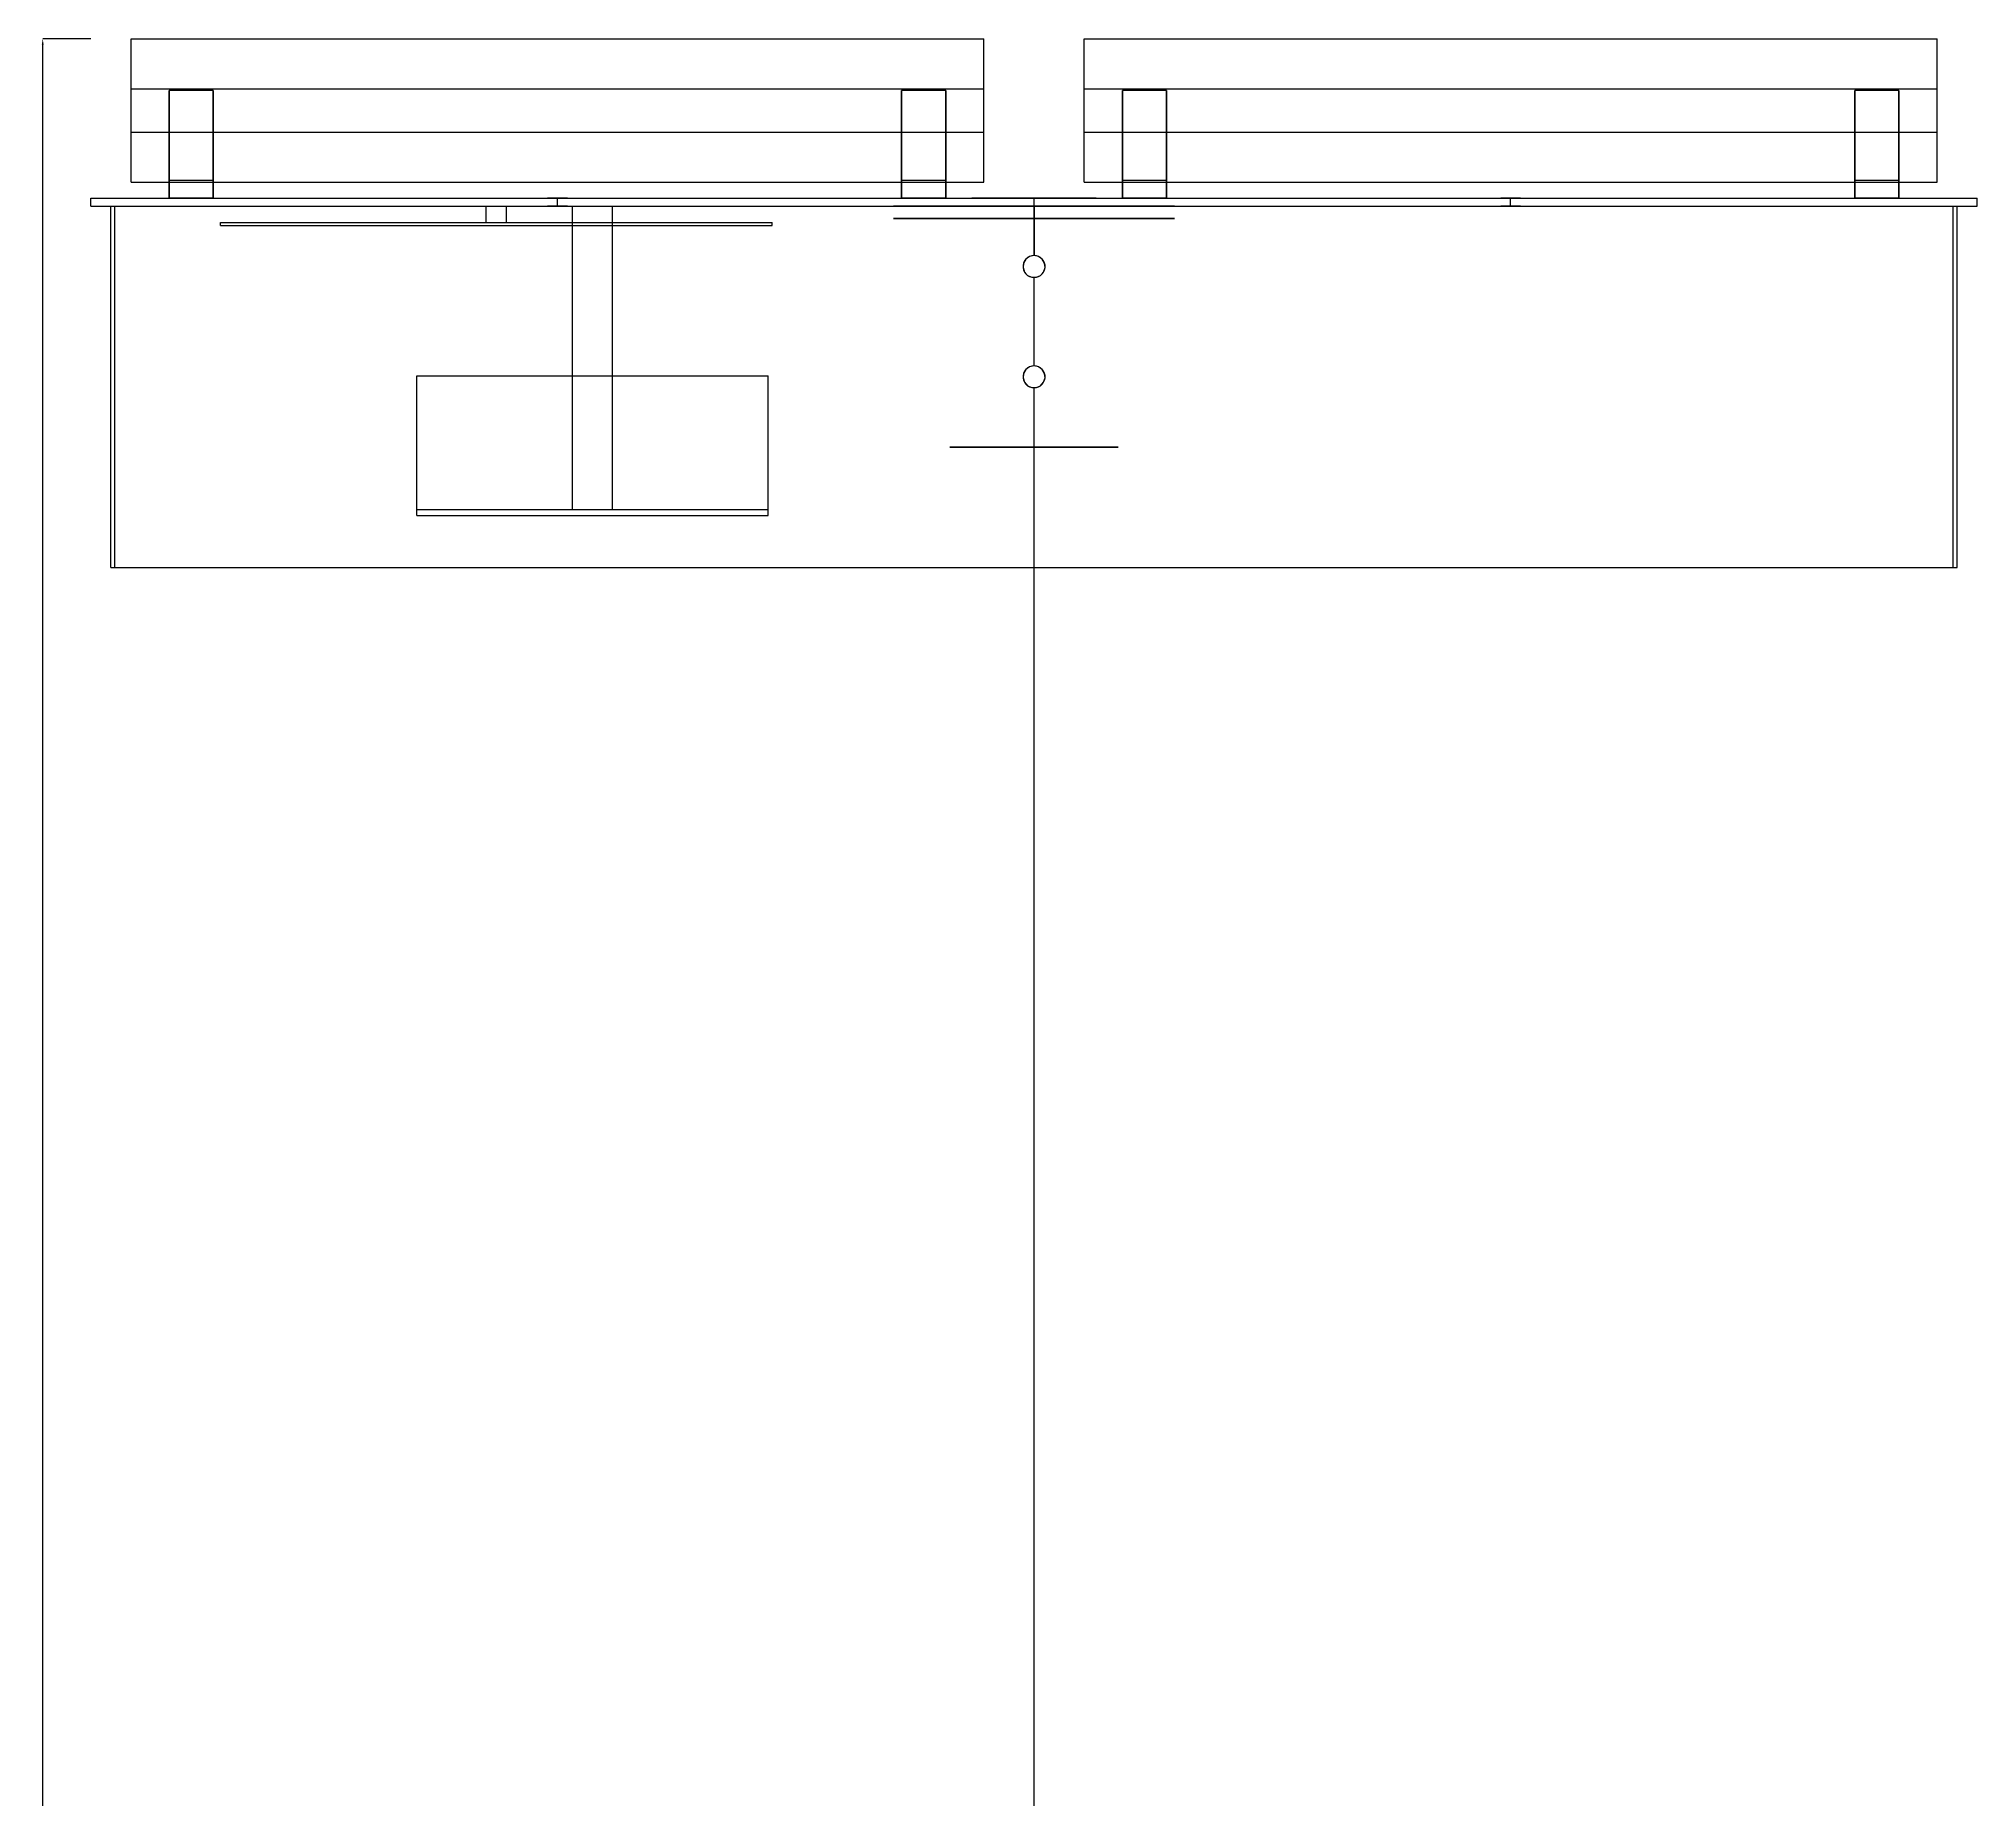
# Model space of a CAD drawing. Header units: millimetres. Extents: x -26 to 1760, y -7122 to 6996.
# Drawn here: x 794 to 1760, y 6118 to 6996 of the extents above; entities that cross this region are included whole.
import ezdxf

# ---------------------------------------------------------------- set-up
doc = ezdxf.new("R2010")
doc.units = ezdxf.units.MM
doc.layers.add('DIMENSIONS', color=7, linetype='Continuous')
doc.layers.add('YZ', color=7, linetype='Continuous')
doc.dimstyles.get("Standard").update_dxf_attribs({"dimtxt": 2.5, "dimasz": 2.5, "dimexe": 1.25, "dimexo": 0.625, "dimtad": 1, "dimcen": 2.5, "dimazin": 3, "dimtfac": 1, "dimtmove": 0, "dimatfit": 3})

# ---------------------------------------------------------------- blocks, each defined once
blk = doc.blocks.new('_CLOSEDFILLED')
at = {"color": 0, "linetype": 'BYBLOCK'}
blk.add_solid([(-1, 0.16), (0, 0), (-1, -0.16)], dxfattribs=at)
blk = doc.blocks.new('*D6')
for p, q in [((820, 6995.54), (796, 6995.54)), ((796, 3509.77), (796, 6992.54)), ((796, 3), (796, 3485.77)), ((820, 0), (796, 0))]:
    blk.add_line(p, q)
at = {"layer": 'Defpoints'}
for p in [(820, 6995.54), (796, 0), (820, 0)]:
    blk.add_point(p, dxfattribs=at)
at = {"layer": 'DIMENSIONS', "xscale": 3, "yscale": 3}
for p, rotation in [((796, 6995.54), 90), ((796, 0), 270)]:
    blk.add_blockref('_CLOSEDFILLED', p, dxfattribs=dict(at, rotation=rotation))
at = {"layer": 'DIMENSIONS', "insert": (796, 3497.77), "char_height": 3, "attachment_point": 5, "rotation": 90}
blk.add_mtext('6995,536', dxfattribs=at)

msp = doc.modelspace()

# ---------------------------------------------------------------- linework, layer by layer
at = {"layer": 'YZ'}
for points in [[(840, 6970.5973), (840, 6995.5364)], [(840, 6995.5364), (1265, 6995.5364)], [(840, 6948.9391), (840, 6995.5364)], [(1265, 6970.5973), (1265, 6995.5364)], [(1265, 6948.9391), (1265, 6995.5364)], [(1315, 6970.5973), (1315, 6995.5364)], [(1315, 6995.5364), (1740, 6995.5364)], [(1315, 6948.9391), (1315, 6995.5364)], [(1740, 6970.5973), (1740, 6995.5364)], [(1740, 6948.9391), (1740, 6995.5364)], [(840, 6970.5973), (1265, 6970.5973)], [(840, 6924), (840, 6970.5973)], [(881, 6969.6752), (859, 6969.6752)], [(859, 6916), (859, 6969.6752)], [(859, 6969.6752), (859, 6924.9221)], [(881, 6916), (881, 6969.6752)], [(881, 6969.6752), (881, 6924.9221)], [(1246, 6969.6752), (1224, 6969.6752)], [(1224, 6916), (1224, 6969.6752)], [(1224, 6969.6752), (1224, 6924.9221)], [(1246, 6916), (1246, 6969.6752)], [(1246, 6969.6752), (1246, 6924.9221)], [(1265, 6924), (1265, 6970.5973)], [(1315, 6970.5973), (1740, 6970.5973)], [(1315, 6924), (1315, 6970.5973)], [(1356, 6969.6752), (1334, 6969.6752)], [(1334, 6916), (1334, 6969.6752)], [(1334, 6969.6752), (1334, 6924.9221)], [(1356, 6916), (1356, 6969.6752)], [(1356, 6969.6752), (1356, 6924.9221)], [(1721, 6969.6752), (1699, 6969.6752)], [(1699, 6916), (1699, 6969.6752)], [(1699, 6969.6752), (1699, 6924.9221)], [(1721, 6916), (1721, 6969.6752)], [(1721, 6969.6752), (1721, 6924.9221)], [(1740, 6924), (1740, 6970.5973)], [(840, 6924), (840, 6948.9391)], [(840, 6948.9391), (1265, 6948.9391)], [(1265, 6924), (1265, 6948.9391)], [(1315, 6924), (1315, 6948.9391)], [(1315, 6948.9391), (1740, 6948.9391)], [(1740, 6924), (1740, 6948.9391)], [(840, 6924), (1265, 6924)], [(881, 6924.9221), (859, 6924.9221)], [(859, 6924.9221), (859, 6916)], [(881, 6924.9221), (881, 6916)], [(1246, 6924.9221), (1224, 6924.9221)], [(1224, 6924.9221), (1224, 6916)], [(1246, 6924.9221), (1246, 6916)], [(1315, 6924), (1740, 6924)], [(1356, 6924.9221), (1334, 6924.9221)], [(1334, 6924.9221), (1334, 6916)], [(1356, 6924.9221), (1356, 6916)], [(1721, 6924.9221), (1699, 6924.9221)], [(1699, 6924.9221), (1699, 6916)], [(1721, 6924.9221), (1721, 6916)], [(820, 6912), (820, 6916)], [(820, 6916), (1760, 6916)], [(820, 6912), (820, 6916)], [(820, 6916), (1760, 6916)], [(820, 6912), (1760, 6912)], [(820, 6912), (1760, 6912)], [(830, 6732), (830, 6912)], [(830, 6912), (1750, 6912)], [(830, 6732), (830, 6912)], [(830, 6912), (1750, 6912)], [(832, 6912), (1748, 6912)], [(832, 6912), (1748, 6912)], [(832, 6732), (832, 6912)], [(832, 6732), (832, 6912)], [(881, 6916), (859, 6916)], [(881, 6916), (859, 6916)], [(1017.0575, 6904), (1017.0575, 6912)], [(1017.0575, 6912), (1027.0575, 6912)], [(1017.0575, 6904), (1017.0575, 6912)], [(1017.0575, 6912), (1027.0575, 6912)], [(1017.0575, 6904), (1017.0575, 6912)], [(1017.0575, 6912), (1027.0575, 6912)], [(1017.0575, 6904), (1017.0575, 6912)], [(1017.0575, 6912), (1027.0575, 6912)], [(1027.0575, 6904), (1027.0575, 6912)], [(1027.0575, 6904), (1027.0575, 6912)], [(1027.0575, 6904), (1027.0575, 6912)], [(1027.0575, 6904), (1027.0575, 6912)], [(1052.5, 6916), (1054.5337, 6916), (1056.2157, 6916), (1057.2553, 6916), (1057.4726, 6916), (1056.8301, 6916), (1055.4389, 6916), (1053.5396, 6916), (1051.4604, 6916), (1049.5611, 6916), (1048.1699, 6916), (1047.5274, 6916), (1047.7447, 6916), (1048.7843, 6916), (1050.4663, 6916), (1052.5, 6916)], [(1052.5, 6912), (1054.5337, 6912), (1056.2157, 6912), (1057.2553, 6912), (1057.4726, 6912), (1056.8301, 6912), (1055.4389, 6912), (1053.5396, 6912), (1051.4604, 6912), (1049.5611, 6912), (1048.1699, 6912), (1047.5274, 6912), (1047.7447, 6912), (1048.7843, 6912), (1050.4663, 6912), (1052.5, 6912)], [(1052.5, 6912), (1052.5, 6916)], [(1060, 6912), (1080, 6912)], [(1060, 6760.9), (1060, 6912)], [(1060, 6912), (1080, 6912)], [(1060, 6760.9), (1060, 6912)], [(1060, 6760.9), (1060, 6912)], [(1060, 6912), (1080, 6912)], [(1060, 6760.9), (1060, 6912)], [(1060, 6912), (1080, 6912)], [(1080, 6760.9), (1080, 6912)], [(1080, 6760.9), (1080, 6912)], [(1080, 6760.9), (1080, 6912)], [(1080, 6760.9), (1080, 6912)], [(1290, 6912), (1293.9962, 6912), (1297.9794, 6912), (1301.9366, 6912), (1305.8548, 6912), (1309.7213, 6912), (1313.5235, 6912), (1317.2489, 6912), (1320.8855, 6912), (1324.4213, 6912), (1327.8449, 6912), (1331.145, 6912), (1334.3109, 6912), (1337.3322, 6912), (1340.1992, 6912), (1342.9025, 6912), (1345.4332, 6912), (1347.783, 6912), (1349.9444, 6912), (1351.9103, 6912), (1353.6742, 6912), (1355.2305, 6912), (1356.574, 6912), (1357.7003, 6912), (1358.6058, 6912), (1359.2875, 6912), (1359.7432, 6912), (1359.9715, 6912), (1359.9715, 6912), (1359.7432, 6912), (1359.2875, 6912), (1358.6058, 6912), (1357.7003, 6912), (1356.574, 6912), (1355.2305, 6912), (1353.6742, 6912), (1351.9103, 6912), (1349.9444, 6912), (1347.783, 6912), (1345.4332, 6912), (1342.9025, 6912), (1340.1992, 6912), (1337.3322, 6912), (1334.3109, 6912), (1331.145, 6912), (1327.8449, 6912), (1324.4213, 6912), (1320.8855, 6912), (1317.2489, 6912), (1313.5235, 6912), (1309.7213, 6912), (1305.8548, 6912), (1301.9366, 6912), (1297.9794, 6912), (1293.9962, 6912), (1290, 6912), (1286.0038, 6912), (1282.0206, 6912), (1278.0634, 6912), (1274.1452, 6912), (1270.2787, 6912), (1266.4765, 6912), (1262.7511, 6912), (1259.1145, 6912), (1255.5787, 6912), (1252.1551, 6912), (1248.855, 6912), (1245.6891, 6912), (1242.6678, 6912), (1239.8008, 6912), (1237.0975, 6912), (1234.5668, 6912), (1232.217, 6912), (1230.0556, 6912), (1228.0897, 6912), (1226.3258, 6912), (1224.7695, 6912), (1223.426, 6912), (1222.2997, 6912), (1221.3942, 6912), (1220.7125, 6912), (1220.2568, 6912), (1220.0285, 6912), (1220.0285, 6912), (1220.2568, 6912), (1220.7125, 6912), (1221.3942, 6912), (1222.2997, 6912), (1223.426, 6912), (1224.7695, 6912), (1226.3258, 6912), (1228.0897, 6912), (1230.0556, 6912), (1232.217, 6912), (1234.5668, 6912), (1237.0975, 6912), (1239.8008, 6912), (1242.6678, 6912), (1245.6891, 6912), (1248.855, 6912), (1252.1551, 6912), (1255.5787, 6912), (1259.1145, 6912), (1262.7511, 6912), (1266.4765, 6912), (1270.2787, 6912), (1274.1452, 6912), (1278.0634, 6912), (1282.0206, 6912), (1286.0038, 6912), (1290, 6912)], [(1246, 6916), (1224, 6916)], [(1246, 6916), (1224, 6916)], [(1290, 6916), (1293.9642, 6916), (1297.8633, 6916), (1301.6333, 6916), (1305.2122, 6916), (1308.5414, 6916), (1311.5662, 6916), (1314.2368, 6916), (1316.5094, 6916), (1318.3468, 6916), (1319.7187, 6916), (1320.6026, 6916), (1320.9841, 6916), (1320.8568, 6916), (1320.2228, 6916), (1319.0925, 6916), (1317.4846, 6916), (1315.4253, 6916), (1312.9486, 6916), (1310.0951, 6916), (1306.9116, 6916), (1303.4504, 6916), (1299.7684, 6916), (1295.9259, 6916), (1291.9862, 6916), (1288.0138, 6916), (1284.0741, 6916), (1280.2316, 6916), (1276.5496, 6916), (1273.0884, 6916), (1269.9049, 6916), (1267.0514, 6916), (1264.5747, 6916), (1262.5154, 6916), (1260.9075, 6916), (1259.7772, 6916), (1259.1432, 6916), (1259.0159, 6916), (1259.3974, 6916), (1260.2813, 6916), (1261.6532, 6916), (1263.4906, 6916), (1265.7632, 6916), (1268.4338, 6916), (1271.4586, 6916), (1274.7878, 6916), (1278.3667, 6916), (1282.1367, 6916), (1286.0358, 6916), (1290, 6916)], [(1290, 6912), (1293.9642, 6912), (1297.8633, 6912), (1301.6333, 6912), (1305.2122, 6912), (1308.5414, 6912), (1311.5662, 6912), (1314.2368, 6912), (1316.5094, 6912), (1318.3468, 6912), (1319.7187, 6912), (1320.6026, 6912), (1320.9841, 6912), (1320.8568, 6912), (1320.2228, 6912), (1319.0925, 6912), (1317.4846, 6912), (1315.4253, 6912), (1312.9486, 6912), (1310.0951, 6912), (1306.9116, 6912), (1303.4504, 6912), (1299.7684, 6912), (1295.9259, 6912), (1291.9862, 6912), (1288.0138, 6912), (1284.0741, 6912), (1280.2316, 6912), (1276.5496, 6912), (1273.0884, 6912), (1269.9049, 6912), (1267.0514, 6912), (1264.5747, 6912), (1262.5154, 6912), (1260.9075, 6912), (1259.7772, 6912), (1259.1432, 6912), (1259.0159, 6912), (1259.3974, 6912), (1260.2813, 6912), (1261.6532, 6912), (1263.4906, 6912), (1265.7632, 6912), (1268.4338, 6912), (1271.4586, 6912), (1274.7878, 6912), (1278.3667, 6912), (1282.1367, 6912), (1286.0358, 6912), (1290, 6912)], [(1290, 6912), (1293.9642, 6912), (1297.8633, 6912), (1301.6333, 6912), (1305.2122, 6912), (1308.5414, 6912), (1311.5662, 6912), (1314.2368, 6912), (1316.5094, 6912), (1318.3468, 6912), (1319.7187, 6912), (1320.6026, 6912), (1320.9841, 6912), (1320.8568, 6912), (1320.2228, 6912), (1319.0925, 6912), (1317.4846, 6912), (1315.4253, 6912), (1312.9486, 6912), (1310.0951, 6912), (1306.9116, 6912), (1303.4504, 6912), (1299.7684, 6912), (1295.9259, 6912), (1291.9862, 6912), (1288.0138, 6912), (1284.0741, 6912), (1280.2316, 6912), (1276.5496, 6912), (1273.0884, 6912), (1269.9049, 6912), (1267.0514, 6912), (1264.5747, 6912), (1262.5154, 6912), (1260.9075, 6912), (1259.7772, 6912), (1259.1432, 6912), (1259.0159, 6912), (1259.3974, 6912), (1260.2813, 6912), (1261.6532, 6912), (1263.4906, 6912), (1265.7632, 6912), (1268.4338, 6912), (1271.4586, 6912), (1274.7878, 6912), (1278.3667, 6912), (1282.1367, 6912), (1286.0358, 6912), (1290, 6912)], [(1290, 6912), (1293.9158, 6912), (1297.7646, 6912), (1301.4805, 6912), (1305, 6912), (1308.2628, 6912), (1311.2132, 6912), (1313.8006, 6912), (1315.9808, 6912), (1317.7164, 6912), (1318.9778, 6912), (1319.7433, 6912), (1320, 6912), (1319.7433, 6912), (1318.9778, 6912), (1317.7164, 6912), (1315.9808, 6912), (1313.8006, 6912), (1311.2132, 6912), (1308.2628, 6912), (1305, 6912), (1301.4805, 6912), (1297.7646, 6912), (1293.9158, 6912), (1290, 6912), (1286.0842, 6912), (1282.2354, 6912), (1278.5195, 6912), (1275, 6912), (1271.7372, 6912), (1268.7868, 6912), (1266.1994, 6912), (1264.0192, 6912), (1262.2836, 6912), (1261.0222, 6912), (1260.2567, 6912), (1260, 6912), (1260.2567, 6912), (1261.0222, 6912), (1262.2836, 6912), (1264.0192, 6912), (1266.1994, 6912), (1268.7868, 6912), (1271.7372, 6912), (1275, 6912), (1278.5195, 6912), (1282.2354, 6912), (1286.0842, 6912), (1290, 6912)], [(1290, 6912), (1293.9312, 6912), (1297.7787, 6912), (1301.4603, 6912), (1304.8977, 6912), (1308.0176, 6912), (1310.7535, 6912), (1313.047, 6912), (1314.8493, 6912), (1316.1221, 6912), (1316.838, 6912), (1316.982, 6912), (1316.5509, 6912), (1315.5539, 6912), (1314.0122, 6912), (1311.9588, 6912), (1309.4374, 6912), (1306.5017, 6912), (1303.2143, 6912), (1299.6452, 6912), (1295.8706, 6912), (1291.9709, 6912), (1288.0291, 6912), (1284.1294, 6912), (1280.3548, 6912), (1276.7857, 6912), (1273.4983, 6912), (1270.5626, 6912), (1268.0412, 6912), (1265.9878, 6912), (1264.4461, 6912), (1263.4491, 6912), (1263.018, 6912), (1263.162, 6912), (1263.8779, 6912), (1265.1507, 6912), (1266.953, 6912), (1269.2465, 6912), (1271.9824, 6912), (1275.1023, 6912), (1278.5397, 6912), (1282.2213, 6912), (1286.0688, 6912), (1290, 6912)], [(1290, 6912), (1290, 6916)], [(1290, 6912), (1290, 6887.5)], [(1290, 6906), (1290, 6912)], [(1290, 6887.5), (1290, 6912)], [(1290, 6887.5), (1290, 6912)], [(1356, 6916), (1334, 6916)], [(1356, 6916), (1334, 6916)], [(1527.5, 6916), (1529.5337, 6916), (1531.2157, 6916), (1532.2553, 6916), (1532.4726, 6916), (1531.8301, 6916), (1530.4389, 6916), (1528.5396, 6916), (1526.4604, 6916), (1524.5611, 6916), (1523.1699, 6916), (1522.5274, 6916), (1522.7447, 6916), (1523.7843, 6916), (1525.4663, 6916), (1527.5, 6916)], [(1527.5, 6912), (1529.5337, 6912), (1531.2157, 6912), (1532.2553, 6912), (1532.4726, 6912), (1531.8301, 6912), (1530.4389, 6912), (1528.5396, 6912), (1526.4604, 6912), (1524.5611, 6912), (1523.1699, 6912), (1522.5274, 6912), (1522.7447, 6912), (1523.7843, 6912), (1525.4663, 6912), (1527.5, 6912)], [(1527.5, 6912), (1527.5, 6916)], [(1721, 6916), (1699, 6916)], [(1721, 6916), (1699, 6916)], [(1748, 6732), (1748, 6912)], [(1748, 6732), (1748, 6912)], [(1750, 6732), (1750, 6912)], [(1750, 6732), (1750, 6912)], [(1760, 6912), (1760, 6916)], [(1760, 6912), (1760, 6916)], [(884.5575, 6902.5), (884.5575, 6904)], [(884.5575, 6904), (1159.5575, 6904)], [(884.5575, 6902.5), (884.5575, 6904)], [(884.5575, 6904), (1159.5575, 6904)], [(884.5575, 6902.5), (1159.5575, 6902.5)], [(884.5575, 6902.5), (1159.5575, 6902.5)], [(1017.0575, 6904), (1027.0575, 6904)], [(1017.0575, 6904), (1027.0575, 6904)], [(1017.0575, 6904), (1027.0575, 6904)], [(1017.0575, 6904), (1027.0575, 6904)], [(1159.5575, 6902.5), (1159.5575, 6904)], [(1159.5575, 6902.5), (1159.5575, 6904)], [(1290, 6906), (1293.9962, 6906), (1297.9794, 6906), (1301.9366, 6906), (1305.8548, 6906), (1309.7213, 6906), (1313.5235, 6906), (1317.2489, 6906), (1320.8855, 6906), (1324.4213, 6906), (1327.8449, 6906), (1331.145, 6906), (1334.3109, 6906), (1337.3322, 6906), (1340.1992, 6906), (1342.9025, 6906), (1345.4332, 6906), (1347.783, 6906), (1349.9444, 6906), (1351.9103, 6906), (1353.6742, 6906), (1355.2305, 6906), (1356.574, 6906), (1357.7003, 6906), (1358.6058, 6906), (1359.2875, 6906), (1359.7432, 6906), (1359.9715, 6906), (1359.9715, 6906), (1359.7432, 6906), (1359.2875, 6906), (1358.6058, 6906), (1357.7003, 6906), (1356.574, 6906), (1355.2305, 6906), (1353.6742, 6906), (1351.9103, 6906), (1349.9444, 6906), (1347.783, 6906), (1345.4332, 6906), (1342.9025, 6906), (1340.1992, 6906), (1337.3322, 6906), (1334.3109, 6906), (1331.145, 6906), (1327.8449, 6906), (1324.4213, 6906), (1320.8855, 6906), (1317.2489, 6906), (1313.5235, 6906), (1309.7213, 6906), (1305.8548, 6906), (1301.9366, 6906), (1297.9794, 6906), (1293.9962, 6906), (1290, 6906), (1286.0038, 6906), (1282.0206, 6906), (1278.0634, 6906), (1274.1452, 6906), (1270.2787, 6906), (1266.4765, 6906), (1262.7511, 6906), (1259.1145, 6906), (1255.5787, 6906), (1252.1551, 6906), (1248.855, 6906), (1245.6891, 6906), (1242.6678, 6906), (1239.8008, 6906), (1237.0975, 6906), (1234.5668, 6906), (1232.217, 6906), (1230.0556, 6906), (1228.0897, 6906), (1226.3258, 6906), (1224.7695, 6906), (1223.426, 6906), (1222.2997, 6906), (1221.3942, 6906), (1220.7125, 6906), (1220.2568, 6906), (1220.0285, 6906), (1220.0285, 6906), (1220.2568, 6906), (1220.7125, 6906), (1221.3942, 6906), (1222.2997, 6906), (1223.426, 6906), (1224.7695, 6906), (1226.3258, 6906), (1228.0897, 6906), (1230.0556, 6906), (1232.217, 6906), (1234.5668, 6906), (1237.0975, 6906), (1239.8008, 6906), (1242.6678, 6906), (1245.6891, 6906), (1248.855, 6906), (1252.1551, 6906), (1255.5787, 6906), (1259.1145, 6906), (1262.7511, 6906), (1266.4765, 6906), (1270.2787, 6906), (1274.1452, 6906), (1278.0634, 6906), (1282.0206, 6906), (1286.0038, 6906), (1290, 6906)], [(1290, 6906), (1293.9924, 6906), (1297.9486, 6906), (1301.8328, 6906), (1305.6098, 6906), (1309.2455, 6906), (1312.7069, 6906), (1315.9627, 6906), (1318.9833, 6906), (1321.7415, 6906), (1324.2122, 6906), (1326.3731, 6906), (1328.2045, 6906), (1329.69, 6906), (1330.8161, 6906), (1331.5725, 6906), (1331.9524, 6906), (1331.9524, 6906), (1331.5725, 6906), (1330.8161, 6906), (1329.69, 6906), (1328.2045, 6906), (1326.3731, 6906), (1324.2122, 6906), (1321.7415, 6906), (1318.9833, 6906), (1315.9627, 6906), (1312.7069, 6906), (1309.2455, 6906), (1305.6098, 6906), (1301.8328, 6906), (1297.9486, 6906), (1293.9924, 6906), (1290, 6906), (1286.0076, 6906), (1282.0514, 6906), (1278.1672, 6906), (1274.3902, 6906), (1270.7545, 6906), (1267.2931, 6906), (1264.0373, 6906), (1261.0167, 6906), (1258.2585, 6906), (1255.7878, 6906), (1253.6269, 6906), (1251.7955, 6906), (1250.31, 6906), (1249.1839, 6906), (1248.4275, 6906), (1248.0476, 6906), (1248.0476, 6906), (1248.4275, 6906), (1249.1839, 6906), (1250.31, 6906), (1251.7955, 6906), (1253.6269, 6906), (1255.7878, 6906), (1258.2585, 6906), (1261.0167, 6906), (1264.0373, 6906), (1267.2931, 6906), (1270.7545, 6906), (1274.3902, 6906), (1278.1672, 6906), (1282.0514, 6906), (1286.0076, 6906), (1290, 6906)], [(1290, 6887.5), (1290, 6906)], [(1290, 6887.5), (1288.8554, 6887.3796), (1287.7616, 6887.0239), (1286.7665, 6886.4491), (1285.9129, 6885.6804), (1285.2375, 6884.7511), (1284.7696, 6883.7009), (1284.5302, 6882.5755), (1284.5302, 6881.4245), (1284.7696, 6880.2991), (1285.2375, 6879.2489), (1285.9129, 6878.3196), (1286.7665, 6877.5509), (1287.7616, 6876.9761), (1288.8554, 6876.6204), (1290, 6876.5)], [(1290, 6887.5), (1287.7616, 6887.0239), (1285.9129, 6885.6804), (1284.7696, 6883.7009), (1284.5302, 6881.4245), (1285.2375, 6879.2489), (1286.7665, 6877.5509), (1288.8554, 6876.6204), (1291.1446, 6876.6204), (1293.2335, 6877.5509), (1294.7625, 6879.2489), (1295.4698, 6881.4245), (1295.2304, 6883.7009), (1294.0871, 6885.6804), (1292.2384, 6887.0239), (1290, 6887.5)], [(1290, 6887.5), (1288.8545, 6887.3794), (1287.7604, 6887.0234), (1286.7658, 6886.4486), (1285.913, 6885.6806), (1285.238, 6884.752), (1284.77, 6883.7021), (1284.5302, 6882.576), (1284.5302, 6881.424), (1284.77, 6880.2979), (1285.238, 6879.248), (1285.913, 6878.3194), (1286.7658, 6877.5514), (1287.7604, 6876.9766), (1288.8545, 6876.6206), (1290, 6876.5)], [(1290, 6887.5), (1287.7604, 6887.0234), (1285.913, 6885.6806), (1284.77, 6883.7021), (1284.5302, 6881.424), (1285.238, 6879.248), (1286.7658, 6877.5514), (1288.8545, 6876.6206), (1291.1455, 6876.6206), (1293.2342, 6877.5514), (1294.762, 6879.248), (1295.4698, 6881.424), (1295.23, 6883.7021), (1294.087, 6885.6806), (1292.2396, 6887.0234), (1290, 6887.5)], [(1290, 6887.5), (1288.8544, 6887.3794), (1287.7603, 6887.0233), (1286.7657, 6886.4486), (1285.9131, 6885.6806), (1285.2381, 6884.7522), (1284.77, 6883.7022), (1284.5303, 6882.5761), (1284.5303, 6881.4239), (1284.77, 6880.2978), (1285.2381, 6879.2478), (1285.9131, 6878.3194), (1286.7657, 6877.5514), (1287.7603, 6876.9767), (1288.8544, 6876.6206), (1290, 6876.5)], [(1290, 6887.5), (1287.7603, 6887.0233), (1285.9131, 6885.6806), (1284.77, 6883.7022), (1284.5303, 6881.4239), (1285.2381, 6879.2478), (1286.7657, 6877.5514), (1288.8544, 6876.6206), (1291.1456, 6876.6206), (1293.2343, 6877.5514), (1294.7619, 6879.2478), (1295.4697, 6881.4239), (1295.23, 6883.7022), (1294.0869, 6885.6806), (1292.2397, 6887.0233), (1290, 6887.5)], [(1290, 6887.5), (1288.8538, 6887.3792), (1287.7596, 6887.023), (1286.7654, 6886.4483), (1285.9131, 6885.6807), (1285.2384, 6884.7527), (1284.7702, 6883.7029), (1284.5303, 6882.5764), (1284.5303, 6881.4236), (1284.7702, 6880.2971), (1285.2384, 6879.2473), (1285.9131, 6878.3193), (1286.7654, 6877.5517), (1287.7596, 6876.977), (1288.8538, 6876.6208), (1290, 6876.5)], [(1290, 6887.5), (1287.7596, 6887.023), (1285.9131, 6885.6807), (1284.7702, 6883.7029), (1284.5303, 6881.4236), (1285.2384, 6879.2473), (1286.7654, 6877.5517), (1288.8538, 6876.6208), (1291.1462, 6876.6208), (1293.2346, 6877.5517), (1294.7616, 6879.2473), (1295.4697, 6881.4236), (1295.2298, 6883.7029), (1294.0869, 6885.6807), (1292.2404, 6887.023), (1290, 6887.5)], [(1290, 6876.5), (1291.1446, 6876.6204), (1292.2384, 6876.9761), (1293.2335, 6877.5509), (1294.0871, 6878.3196), (1294.7625, 6879.2489), (1295.2304, 6880.2991), (1295.4698, 6881.4245), (1295.4698, 6882.5755), (1295.2304, 6883.7009), (1294.7625, 6884.7511), (1294.0871, 6885.6804), (1293.2335, 6886.4491), (1292.2384, 6887.0239), (1291.1446, 6887.3796), (1290, 6887.5)], [(1290, 6876.5), (1291.1455, 6876.6206), (1292.2396, 6876.9766), (1293.2342, 6877.5514), (1294.087, 6878.3194), (1294.762, 6879.248), (1295.23, 6880.2979), (1295.4698, 6881.424), (1295.4698, 6882.576), (1295.23, 6883.7021), (1294.762, 6884.752), (1294.087, 6885.6806), (1293.2342, 6886.4486), (1292.2396, 6887.0234), (1291.1455, 6887.3794), (1290, 6887.5)], [(1290, 6876.5), (1291.1456, 6876.6206), (1292.2397, 6876.9767), (1293.2343, 6877.5514), (1294.0869, 6878.3194), (1294.7619, 6879.2478), (1295.23, 6880.2978), (1295.4697, 6881.4239), (1295.4697, 6882.5761), (1295.23, 6883.7022), (1294.7619, 6884.7522), (1294.0869, 6885.6806), (1293.2343, 6886.4486), (1292.2397, 6887.0233), (1291.1456, 6887.3794), (1290, 6887.5)], [(1290, 6876.5), (1291.1462, 6876.6208), (1292.2404, 6876.977), (1293.2346, 6877.5517), (1294.0869, 6878.3193), (1294.7616, 6879.2473), (1295.2298, 6880.2971), (1295.4697, 6881.4236), (1295.4697, 6882.5764), (1295.2298, 6883.7029), (1294.7616, 6884.7527), (1294.0869, 6885.6807), (1293.2346, 6886.4483), (1292.2404, 6887.023), (1291.1462, 6887.3792), (1290, 6887.5)], [(1290, 6832.5), (1290, 6876.5)], [(1290, 6832.5), (1290, 6876.5)], [(1290, 6832.5), (1290, 6876.5)], [(1290, 6832.5), (1290, 6876.5)], [(1290, 6832.5), (1288.8554, 6832.3796), (1287.7616, 6832.0239), (1286.7665, 6831.4491), (1285.9129, 6830.6804), (1285.2375, 6829.7511), (1284.7696, 6828.7009), (1284.5302, 6827.5755), (1284.5302, 6826.4245), (1284.7696, 6825.2991), (1285.2375, 6824.2489), (1285.9129, 6823.3196), (1286.7665, 6822.5509), (1287.7616, 6821.9761), (1288.8554, 6821.6204), (1290, 6821.5)], [(1290, 6832.5), (1287.7616, 6832.0239), (1285.9129, 6830.6804), (1284.7696, 6828.7009), (1284.5302, 6826.4245), (1285.2375, 6824.2489), (1286.7665, 6822.5509), (1288.8554, 6821.6204), (1291.1446, 6821.6204), (1293.2335, 6822.5509), (1294.7625, 6824.2489), (1295.4698, 6826.4245), (1295.2304, 6828.7009), (1294.0871, 6830.6804), (1292.2384, 6832.0239), (1290, 6832.5)], [(1290, 6832.5), (1288.8545, 6832.3794), (1287.7604, 6832.0234), (1286.7658, 6831.4486), (1285.913, 6830.6806), (1285.238, 6829.752), (1284.77, 6828.7021), (1284.5302, 6827.576), (1284.5302, 6826.424), (1284.77, 6825.2979), (1285.238, 6824.248), (1285.913, 6823.3194), (1286.7658, 6822.5514), (1287.7604, 6821.9766), (1288.8545, 6821.6206), (1290, 6821.5)], [(1290, 6832.5), (1287.7604, 6832.0234), (1285.913, 6830.6806), (1284.77, 6828.7021), (1284.5302, 6826.424), (1285.238, 6824.248), (1286.7658, 6822.5514), (1288.8545, 6821.6206), (1291.1455, 6821.6206), (1293.2342, 6822.5514), (1294.762, 6824.248), (1295.4698, 6826.424), (1295.23, 6828.7021), (1294.087, 6830.6806), (1292.2396, 6832.0234), (1290, 6832.5)], [(1290, 6832.5), (1288.8544, 6832.3794), (1287.7603, 6832.0233), (1286.7657, 6831.4486), (1285.9131, 6830.6806), (1285.2381, 6829.7522), (1284.77, 6828.7022), (1284.5303, 6827.5761), (1284.5303, 6826.4239), (1284.77, 6825.2978), (1285.2381, 6824.2478), (1285.9131, 6823.3194), (1286.7657, 6822.5514), (1287.7603, 6821.9767), (1288.8544, 6821.6206), (1290, 6821.5)], [(1290, 6832.5), (1287.7603, 6832.0233), (1285.9131, 6830.6806), (1284.77, 6828.7022), (1284.5303, 6826.4239), (1285.2381, 6824.2478), (1286.7657, 6822.5514), (1288.8544, 6821.6206), (1291.1456, 6821.6206), (1293.2343, 6822.5514), (1294.7619, 6824.2478), (1295.4697, 6826.4239), (1295.23, 6828.7022), (1294.0869, 6830.6806), (1292.2397, 6832.0233), (1290, 6832.5)], [(1290, 6832.5), (1288.8538, 6832.3792), (1287.7596, 6832.023), (1286.7654, 6831.4483), (1285.9131, 6830.6807), (1285.2384, 6829.7527), (1284.7702, 6828.7029), (1284.5303, 6827.5764), (1284.5303, 6826.4236), (1284.7702, 6825.2971), (1285.2384, 6824.2473), (1285.9131, 6823.3193), (1286.7654, 6822.5517), (1287.7596, 6821.977), (1288.8538, 6821.6208), (1290, 6821.5)], [(1290, 6832.5), (1287.7596, 6832.023), (1285.9131, 6830.6807), (1284.7702, 6828.7029), (1284.5303, 6826.4236), (1285.2384, 6824.2473), (1286.7654, 6822.5517), (1288.8538, 6821.6208), (1291.1462, 6821.6208), (1293.2346, 6822.5517), (1294.7616, 6824.2473), (1295.4697, 6826.4236), (1295.2298, 6828.7029), (1294.0869, 6830.6807), (1292.2404, 6832.023), (1290, 6832.5)], [(1290, 6821.5), (1291.1446, 6821.6204), (1292.2384, 6821.9761), (1293.2335, 6822.5509), (1294.0871, 6823.3196), (1294.7625, 6824.2489), (1295.2304, 6825.2991), (1295.4698, 6826.4245), (1295.4698, 6827.5755), (1295.2304, 6828.7009), (1294.7625, 6829.7511), (1294.0871, 6830.6804), (1293.2335, 6831.4491), (1292.2384, 6832.0239), (1291.1446, 6832.3796), (1290, 6832.5)], [(1290, 6821.5), (1291.1455, 6821.6206), (1292.2396, 6821.9766), (1293.2342, 6822.5514), (1294.087, 6823.3194), (1294.762, 6824.248), (1295.23, 6825.2979), (1295.4698, 6826.424), (1295.4698, 6827.576), (1295.23, 6828.7021), (1294.762, 6829.752), (1294.087, 6830.6806), (1293.2342, 6831.4486), (1292.2396, 6832.0234), (1291.1455, 6832.3794), (1290, 6832.5)], [(1290, 6821.5), (1291.1456, 6821.6206), (1292.2397, 6821.9767), (1293.2343, 6822.5514), (1294.0869, 6823.3194), (1294.7619, 6824.2478), (1295.23, 6825.2978), (1295.4697, 6826.4239), (1295.4697, 6827.5761), (1295.23, 6828.7022), (1294.7619, 6829.7522), (1294.0869, 6830.6806), (1293.2343, 6831.4486), (1292.2397, 6832.0233), (1291.1456, 6832.3794), (1290, 6832.5)], [(1290, 6821.5), (1291.1462, 6821.6208), (1292.2404, 6821.977), (1293.2346, 6822.5517), (1294.0869, 6823.3193), (1294.7616, 6824.2473), (1295.2298, 6825.2971), (1295.4697, 6826.4236), (1295.4697, 6827.5764), (1295.2298, 6828.7029), (1294.7616, 6829.7527), (1294.0869, 6830.6807), (1293.2346, 6831.4483), (1292.2404, 6832.023), (1291.1462, 6832.3792), (1290, 6832.5)], [(982.5, 6760.9), (982.5, 6827.5)], [(982.5, 6827.5), (1157.5, 6827.5)], [(982.5, 6760.9), (982.5, 6827.5)], [(982.5, 6827.5), (1157.5, 6827.5)], [(1157.5, 6760.9), (1157.5, 6827.5)], [(1157.5, 6760.9), (1157.5, 6827.5)], [(1290, 6792), (1290, 6821.5)], [(1290, 6792), (1290, 6821.5)], [(1290, 12), (1290, 6821.5)], [(1290, 12), (1290, 6821.5)], [(1290, 6792), (1293.9924, 6792), (1297.9486, 6792), (1301.8328, 6792), (1305.6098, 6792), (1309.2455, 6792), (1312.7069, 6792), (1315.9627, 6792), (1318.9833, 6792), (1321.7415, 6792), (1324.2122, 6792), (1326.3731, 6792), (1328.2045, 6792), (1329.69, 6792), (1330.8161, 6792), (1331.5725, 6792), (1331.9524, 6792), (1331.9524, 6792), (1331.5725, 6792), (1330.8161, 6792), (1329.69, 6792), (1328.2045, 6792), (1326.3731, 6792), (1324.2122, 6792), (1321.7415, 6792), (1318.9833, 6792), (1315.9627, 6792), (1312.7069, 6792), (1309.2455, 6792), (1305.6098, 6792), (1301.8328, 6792), (1297.9486, 6792), (1293.9924, 6792), (1290, 6792), (1286.0076, 6792), (1282.0514, 6792), (1278.1672, 6792), (1274.3902, 6792), (1270.7545, 6792), (1267.2931, 6792), (1264.0373, 6792), (1261.0167, 6792), (1258.2585, 6792), (1255.7878, 6792), (1253.6269, 6792), (1251.7955, 6792), (1250.31, 6792), (1249.1839, 6792), (1248.4275, 6792), (1248.0476, 6792), (1248.0476, 6792), (1248.4275, 6792), (1249.1839, 6792), (1250.31, 6792), (1251.7955, 6792), (1253.6269, 6792), (1255.7878, 6792), (1258.2585, 6792), (1261.0167, 6792), (1264.0373, 6792), (1267.2931, 6792), (1270.7545, 6792), (1274.3902, 6792), (1278.1672, 6792), (1282.0514, 6792), (1286.0076, 6792), (1290, 6792)], [(1290, 6792), (1293.9642, 6792), (1297.8633, 6792), (1301.6333, 6792), (1305.2122, 6792), (1308.5414, 6792), (1311.5662, 6792), (1314.2368, 6792), (1316.5094, 6792), (1318.3468, 6792), (1319.7187, 6792), (1320.6026, 6792), (1320.9841, 6792), (1320.8568, 6792), (1320.2228, 6792), (1319.0925, 6792), (1317.4846, 6792), (1315.4253, 6792), (1312.9486, 6792), (1310.0951, 6792), (1306.9116, 6792), (1303.4504, 6792), (1299.7684, 6792), (1295.9259, 6792), (1291.9862, 6792), (1288.0138, 6792), (1284.0741, 6792), (1280.2316, 6792), (1276.5496, 6792), (1273.0884, 6792), (1269.9049, 6792), (1267.0514, 6792), (1264.5747, 6792), (1262.5154, 6792), (1260.9075, 6792), (1259.7772, 6792), (1259.1432, 6792), (1259.0159, 6792), (1259.3974, 6792), (1260.2813, 6792), (1261.6532, 6792), (1263.4906, 6792), (1265.7632, 6792), (1268.4338, 6792), (1271.4586, 6792), (1274.7878, 6792), (1278.3667, 6792), (1282.1367, 6792), (1286.0358, 6792), (1290, 6792)], [(982.5, 6760.9), (1157.5, 6760.9)], [(982.5, 6760.9), (1157.5, 6760.9)], [(982.5, 6757.9), (982.5, 6760.9)], [(982.5, 6760.9), (1060, 6760.9)], [(982.5, 6757.9), (982.5, 6760.9)], [(982.5, 6760.9), (1060, 6760.9)], [(982.5, 6757.9), (1157.5, 6757.9)], [(982.5, 6757.9), (1157.5, 6757.9)], [(1060, 6760.9), (1080, 6760.9)], [(1060, 6760.9), (1080, 6760.9)], [(1080, 6760.9), (1157.5, 6760.9)], [(1080, 6760.9), (1157.5, 6760.9)], [(1157.5, 6757.9), (1157.5, 6760.9)], [(1157.5, 6757.9), (1157.5, 6760.9)], [(830, 6732), (1750, 6732)], [(830, 6732), (1750, 6732)], [(832, 6732), (1748, 6732)], [(832, 6732), (1748, 6732)]]:
    msp.add_lwpolyline(points, dxfattribs=at)

# ---------------------------------------------------------------- dimensions: what is measured, and where the dimension line sits
at = {"layer": 'DIMENSIONS'}
dim = msp.add_linear_dim(base=(796, 0), p1=(820, 0), p2=(820, 6995.5364), angle=90, dimstyle='Standard', override={"dimtxt": 3, "dimasz": 3, "dimdec": 3}, dxfattribs=at)
dim.commit()
dim.dimension.update_dxf_attribs({"geometry": '*D6', "text_midpoint": (796, 3497.7682)})

doc.saveas('drawing.dxf')
